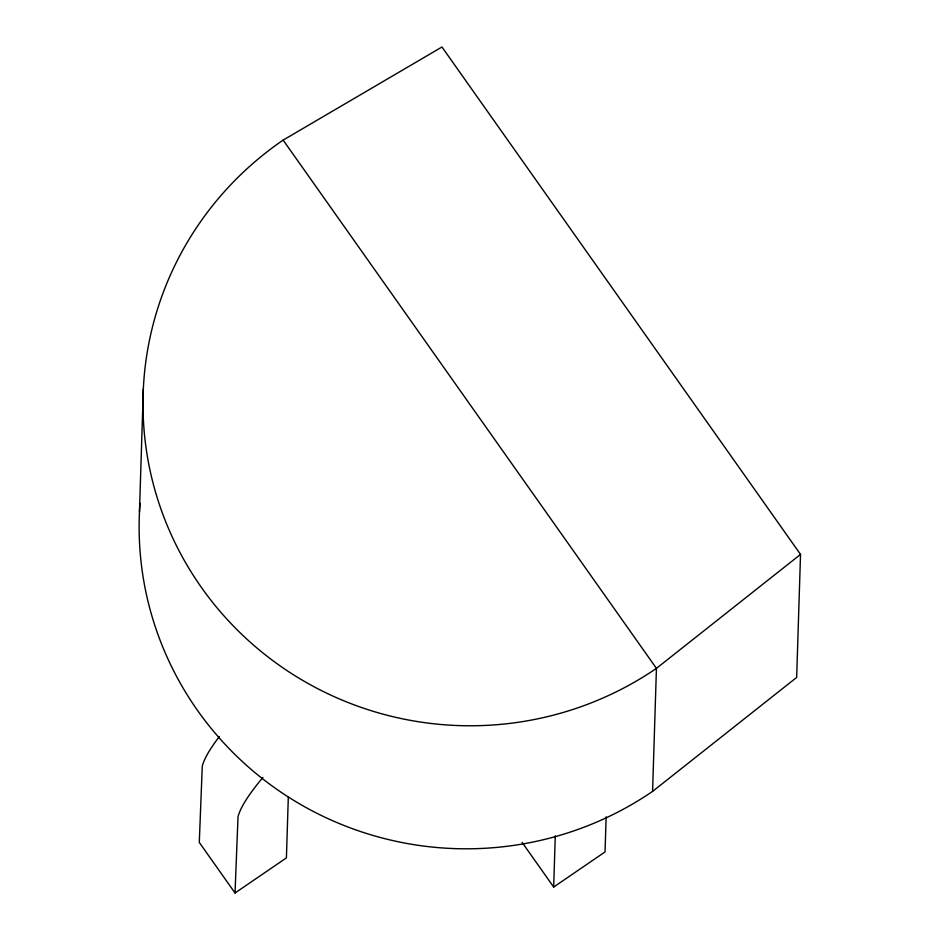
<?xml version="1.0" encoding="UTF-8"?>
<svg xmlns="http://www.w3.org/2000/svg" width="940" height="940" viewBox="0 0 940 940"><rect width="100%" height="100%" fill="white"/><g stroke="black" fill="none" stroke-linecap="round" stroke-linejoin="round"><path stroke-width="1.41" d="M139.472 511.947L143.338 388.925M288.333 796.603L286.406 857.891L235.035 893L238.02 816.707A395.282 56.741 -35.2 0 1 262.918 777.462M606.147 816.848L605.043 851.934L553.672 887.055L555.282 835.883M652.572 791.398L656.437 668.364L283.14 140.107L441.964 47L800.528 554.412L796.662 677.434L652.572 791.398A326.815 321.539 1.8 0 1 304.031 806.414A326.815 321.539 1.8 0 1 140.013 503.264M800.528 554.412L656.437 668.364A326.815 321.539 1.8 0 1 201.536 587.618A326.815 321.539 1.8 0 1 283.14 140.107M522.088 842.346L553.672 887.055M235.035 893L199.292 842.416L202.276 766.124A395.282 56.741 -35.2 0 1 219.349 736.596"/></g></svg>
